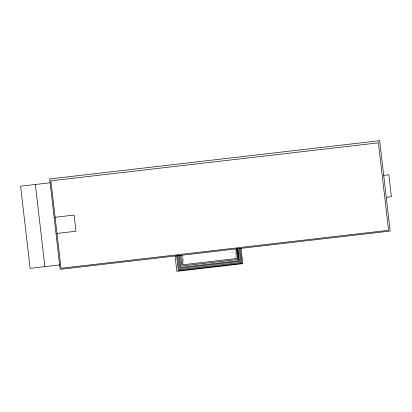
<?xml version="1.0" encoding="UTF-8"?>
<svg xmlns="http://www.w3.org/2000/svg" width="412" height="412" viewBox="0 0 412 412"><rect width="100%" height="100%" fill="white"/><g stroke="black" fill="none" stroke-linecap="round" stroke-linejoin="round"><path stroke-width="0.31" stroke-dasharray="2.06 1.54" d="M231.503 252.345L236.04 251.82M234.943 249.064L235.978 257.964M182.789 255.11L183.747 263.376"/><path stroke-width="0.62" d="M50.12 182.768L20.6 186.193L30.128 268.346L59.642 264.926M383.706 175.388L388.856 174.791L391.4 196.715L386.245 197.312M55.115 217.278L74.114 215.074L75.988 231.23L56.985 233.429M240.999 248.359L242.776 263.675L176.851 271.317L175.074 256.001M240.093 248.467L241.813 263.309L178.35 270.669L176.63 255.821M239.181 248.57L240.799 262.495L179.179 269.639L177.567 255.713M238.064 248.699L239.542 261.471L180.08 268.361L178.602 255.595M237.513 248.766L238.898 260.688L180.894 267.414L179.514 255.486M236.874 248.838L238.105 259.452L181.872 265.972L180.641 255.358M236.169 248.92L237.276 258.458L182.815 264.772L181.707 255.234M35.36 184.478L44.882 266.636M379.679 140.683L49.677 178.942L60.152 269.33L390.159 231.065L379.679 140.683M378.427 142.84L50.887 180.817L61.028 268.279L388.567 230.303L378.427 142.84"/></g></svg>
